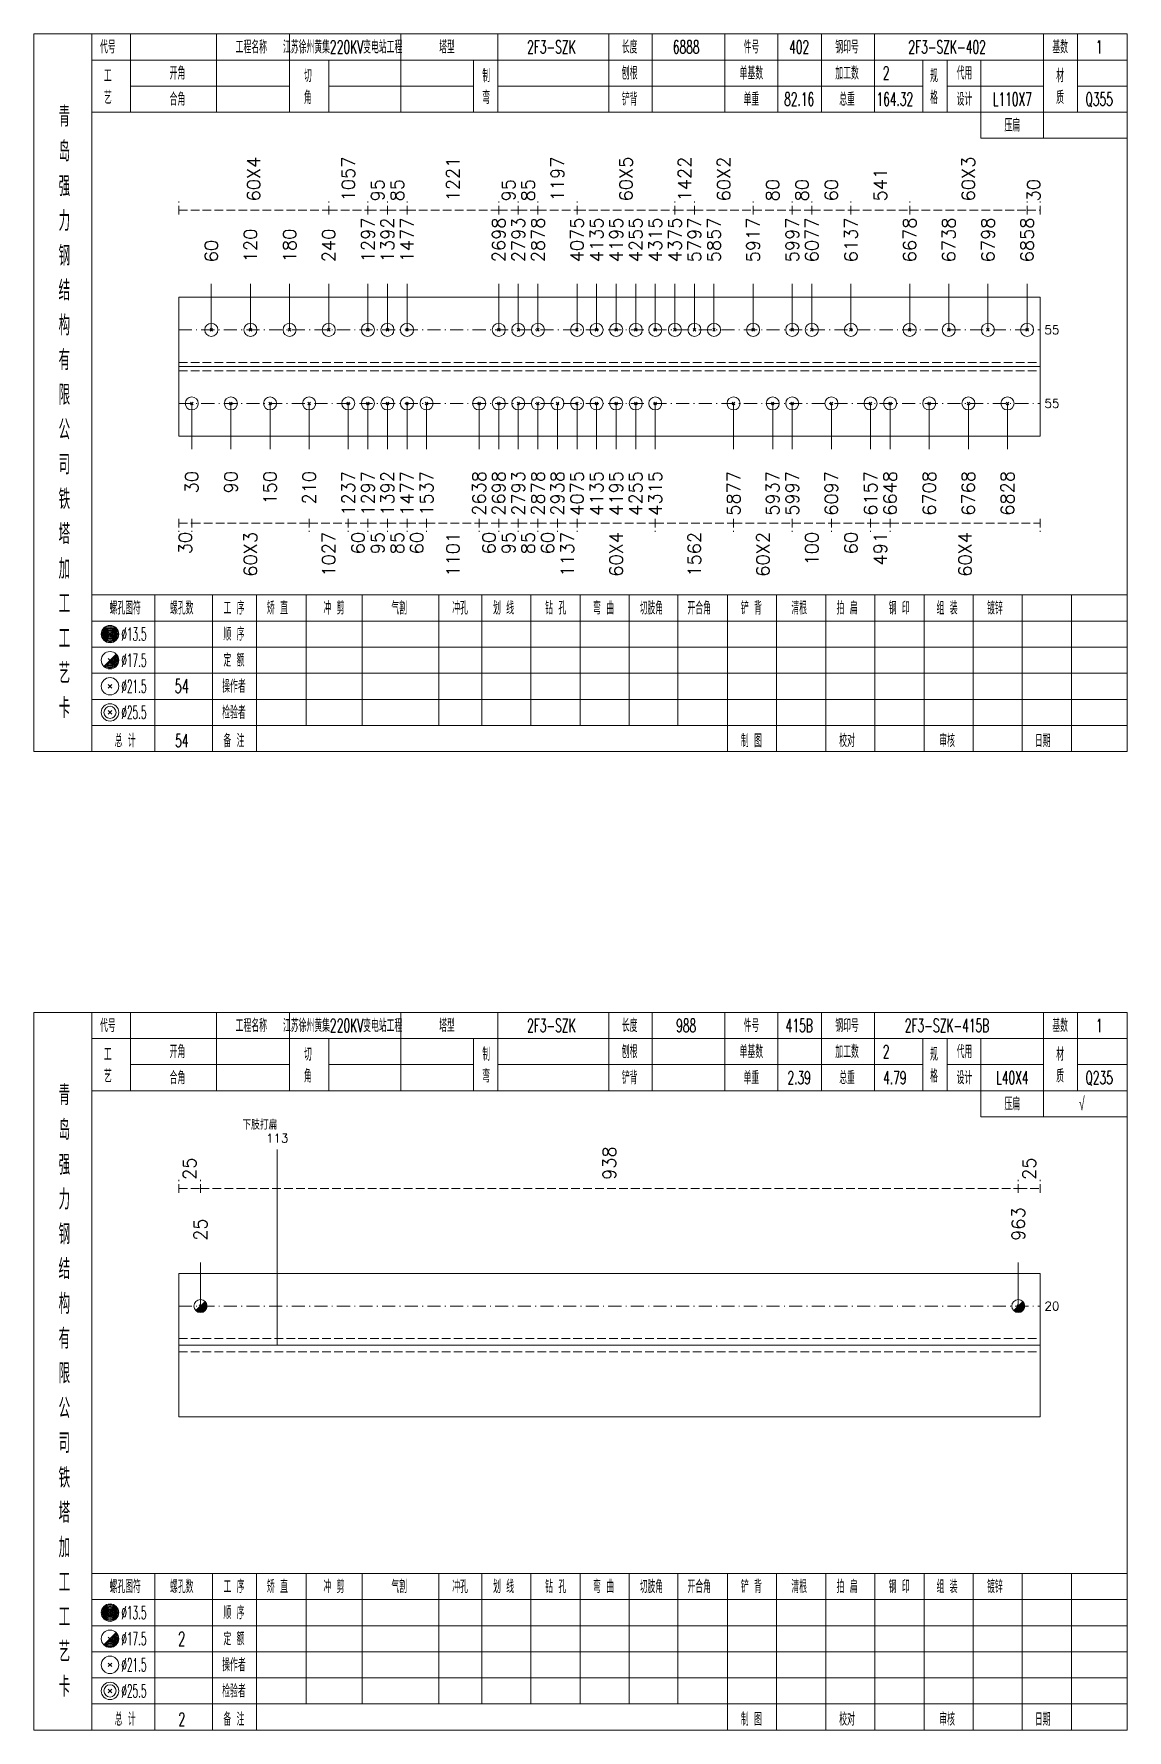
# Model space of a CAD drawing. Extents: x 0 to 4623, y -1159 to 4890.
# Drawn here: x 4048.2 to 4299.6, y 2925 to 3315 of the extents above; entities that cross this region are included whole.
import ezdxf
from ezdxf.enums import TextEntityAlignment as Align

# ---------------------------------------------------------------- set-up
doc = ezdxf.new("R2010")
doc.units = 0
doc.header["$MEASUREMENT"] = 0
doc.linetypes.add('一点画线', pattern=[5.2, 3, -1, 0.2, -1])
doc.linetypes.add('虚线', pattern=[2.75, 2, -0.75])
doc.layers.get('0').update_dxf_attribs({"linetype": 'CONTINUOUS', "lineweight": 25})
for name, color, linetype, lineweight in [('1', 7, 'CONTINUOUS', 25), ('2', 7, 'CONTINUOUS', 25), ('4', 7, 'CONTINUOUS', 25), ('5', 7, 'CONTINUOUS', 25)]:
    doc.layers.add(name, color=color, linetype=linetype, lineweight=lineweight)
doc.styles.get("Standard").update_dxf_attribs({"font": 'simplex.shx', "width": 0.7, "height": 3, "bigfont": 'gbhzfs.shx'})

# ---------------------------------------------------------------- blocks, each defined once
blk = doc.blocks.new('孔17.5')
at = {"layer": '5', "color": 7, "linetype": 'Continuous', "lineweight": 13}
for p, q in [((-0.707, -0.707), (0.707, 0.707)), ((-0.2, 0.2), (0.2, -0.2))]:
    blk.add_line(p, q, dxfattribs=at)
blk.add_circle((0, 0), 1, dxfattribs=at)
for radius in [0.9, 0.8, 0.7, 0.6, 0.5, 0.4, 0.3, 0.2, 0.1]:
    blk.add_arc((0, 0), radius, 225, 45, dxfattribs=at)
blk = doc.blocks.new('孔21.5')
at = {"layer": '5', "color": 7, "linetype": 'Continuous', "lineweight": 13}
for p, q in [((-0.2, -0.2), (0.2, 0.2)), ((-0.2, 0.2), (0.2, -0.2))]:
    blk.add_line(p, q, dxfattribs=at)
blk.add_circle((0, 0), 1, dxfattribs=at)

msp = doc.modelspace()

# ---------------------------------------------------------------- linework, layer by layer
at = {"color": 8, "linetype": '虚线', "lineweight": 9}
for p, q in [((4081.5, 3273.5), (4081.5, 3276.5)), ((4116, 3273.5), (4116, 3276.5)), ((4116, 3273.5), (4116, 3276.5)), ((4125, 3273.5), (4125, 3276.5)), ((4125, 3273.5), (4125, 3276.5)), ((4129.5, 3273.5), (4129.5, 3276.5)), ((4129.5, 3273.5), (4129.5, 3276.5)), ((4134, 3273.5), (4134, 3276.5)), ((4134, 3273.5), (4134, 3276.5)), ((4155.1, 3273.5), (4155.1, 3276.5)), ((4155.1, 3273.5), (4155.1, 3276.5)), ((4159.6, 3273.5), (4159.6, 3276.5)), ((4159.6, 3273.5), (4159.6, 3276.5)), ((4164.1, 3273.5), (4164.1, 3276.5)), ((4164.1, 3273.5), (4164.1, 3276.5)), ((4173.1, 3273.5), (4173.1, 3276.5)), ((4173.1, 3273.5), (4173.1, 3276.5)), ((4195.6, 3273.5), (4195.6, 3276.5)), ((4195.6, 3273.5), (4195.6, 3276.5)), ((4200.1, 3273.5), (4200.1, 3276.5)), ((4200.1, 3273.5), (4200.1, 3276.5)), ((4213.6, 3273.5), (4213.6, 3276.5)), ((4213.6, 3273.5), (4213.6, 3276.5)), ((4222.6, 3273.5), (4222.6, 3276.5)), ((4222.6, 3273.5), (4222.6, 3276.5)), ((4227.1, 3273.5), (4227.1, 3276.5)), ((4227.1, 3273.5), (4227.1, 3276.5)), ((4236.1, 3273.5), (4236.1, 3276.5)), ((4236.1, 3273.5), (4236.1, 3276.5)), ((4249.6, 3273.5), (4249.6, 3276.5)), ((4249.6, 3273.5), (4249.6, 3276.5)), ((4276.6, 3273.5), (4276.6, 3276.5)), ((4276.6, 3273.5), (4276.6, 3276.5)), ((4279.6, 3273.5), (4279.6, 3276.5)), ((4081.5, 3274.5), (4116, 3274.5)), ((4116, 3274.5), (4125, 3274.5)), ((4125, 3274.5), (4129.5, 3274.5)), ((4129.5, 3274.5), (4134, 3274.5)), ((4134, 3274.5), (4155.1, 3274.5)), ((4155.1, 3274.5), (4159.6, 3274.5)), ((4159.6, 3274.5), (4164.1, 3274.5)), ((4164.1, 3274.5), (4173.1, 3274.5)), ((4173.1, 3274.5), (4195.6, 3274.5)), ((4195.6, 3274.5), (4200.1, 3274.5)), ((4200.1, 3274.5), (4213.6, 3274.5)), ((4213.6, 3274.5), (4222.6, 3274.5)), ((4222.6, 3274.5), (4227.1, 3274.5)), ((4227.1, 3274.5), (4236.1, 3274.5)), ((4236.1, 3274.5), (4249.6, 3274.5)), ((4249.6, 3274.5), (4276.6, 3274.5)), ((4276.6, 3274.5), (4279.6, 3274.5)), ((4081.5, 3203.5), (4081.5, 3200.5)), ((4081.5, 3202.5), (4084.5, 3202.5)), ((4084.5, 3203.5), (4084.5, 3200.5)), ((4084.5, 3203.5), (4084.5, 3200.5)), ((4084.5, 3202.5), (4111.5, 3202.5)), ((4111.5, 3203.5), (4111.5, 3200.5)), ((4111.5, 3203.5), (4111.5, 3200.5)), ((4111.5, 3202.5), (4120.5, 3202.5)), ((4120.5, 3203.5), (4120.5, 3200.5)), ((4120.5, 3203.5), (4120.5, 3200.5)), ((4120.5, 3202.5), (4125, 3202.5)), ((4125, 3203.5), (4125, 3200.5)), ((4125, 3203.5), (4125, 3200.5)), ((4125, 3202.5), (4129.5, 3202.5)), ((4129.5, 3203.5), (4129.5, 3200.5)), ((4129.5, 3203.5), (4129.5, 3200.5)), ((4129.5, 3202.5), (4134, 3202.5)), ((4134, 3203.5), (4134, 3200.5)), ((4134, 3203.5), (4134, 3200.5)), ((4134, 3202.5), (4138.5, 3202.5)), ((4138.5, 3203.5), (4138.5, 3200.5)), ((4138.5, 3203.5), (4138.5, 3200.5)), ((4138.5, 3202.5), (4150.6, 3202.5)), ((4150.6, 3203.5), (4150.6, 3200.5)), ((4150.6, 3203.5), (4150.6, 3200.5)), ((4150.6, 3202.5), (4155.1, 3202.5)), ((4155.1, 3203.5), (4155.1, 3200.5)), ((4155.1, 3203.5), (4155.1, 3200.5)), ((4155.1, 3202.5), (4159.6, 3202.5)), ((4159.6, 3203.5), (4159.6, 3200.5)), ((4159.6, 3203.5), (4159.6, 3200.5)), ((4159.6, 3202.5), (4164.1, 3202.5)), ((4164.1, 3203.5), (4164.1, 3200.5)), ((4164.1, 3203.5), (4164.1, 3200.5)), ((4164.1, 3202.5), (4168.6, 3202.5)), ((4168.6, 3203.5), (4168.6, 3200.5)), ((4168.6, 3203.5), (4168.6, 3200.5)), ((4168.6, 3202.5), (4173.1, 3202.5)), ((4173.1, 3203.5), (4173.1, 3200.5)), ((4173.1, 3203.5), (4173.1, 3200.5)), ((4173.1, 3202.5), (4191.1, 3202.5)), ((4191.1, 3203.5), (4191.1, 3200.5)), ((4191.1, 3203.5), (4191.1, 3200.5)), ((4191.1, 3202.5), (4209.1, 3202.5)), ((4209.1, 3203.5), (4209.1, 3200.5)), ((4209.1, 3203.5), (4209.1, 3200.5)), ((4209.1, 3202.5), (4222.6, 3202.5)), ((4222.6, 3203.5), (4222.6, 3200.5)), ((4222.6, 3203.5), (4222.6, 3200.5)), ((4222.6, 3202.5), (4231.6, 3202.5)), ((4231.6, 3203.5), (4231.6, 3200.5)), ((4231.6, 3203.5), (4231.6, 3200.5)), ((4231.6, 3202.5), (4240.6, 3202.5)), ((4240.6, 3203.5), (4240.6, 3200.5)), ((4240.6, 3203.5), (4240.6, 3200.5)), ((4240.6, 3202.5), (4245.1, 3202.5)), ((4245.1, 3203.5), (4245.1, 3200.5)), ((4245.1, 3203.5), (4245.1, 3200.5)), ((4245.1, 3202.5), (4279.6, 3202.5)), ((4279.6, 3203.5), (4279.6, 3200.5)), ((4081.5, 3048.5), (4081.5, 3051.5)), ((4086.513, 3048.5), (4086.513, 3051.5)), ((4086.513, 3048.5), (4086.513, 3051.5)), ((4274.587, 3048.5), (4274.587, 3051.5)), ((4274.587, 3048.5), (4274.587, 3051.5)), ((4279.6, 3048.5), (4279.6, 3051.5)), ((4081.5, 3049.5), (4086.513, 3049.5)), ((4086.513, 3049.5), (4274.587, 3049.5)), ((4274.587, 3049.5), (4279.6, 3049.5))]:
    msp.add_line(p, q, dxfattribs=at)
at = {"color": 7, "linetype": 'Continuous', "lineweight": 13}
for p, q in [((4089, 3246.955), (4089, 3257.5)), ((4098, 3246.955), (4098, 3257.5)), ((4107, 3246.955), (4107, 3257.5)), ((4116, 3246.955), (4116, 3257.5)), ((4125, 3246.955), (4125, 3257.5)), ((4129.5, 3246.955), (4129.5, 3257.5)), ((4134, 3246.955), (4134, 3257.5)), ((4155.1, 3246.955), (4155.1, 3257.5)), ((4159.6, 3246.955), (4159.6, 3257.5)), ((4164.1, 3246.955), (4164.1, 3257.5)), ((4173.1, 3246.955), (4173.1, 3257.5)), ((4177.6, 3246.955), (4177.6, 3257.5)), ((4182.1, 3246.955), (4182.1, 3257.5)), ((4186.6, 3246.955), (4186.6, 3257.5)), ((4191.1, 3246.955), (4191.1, 3257.5)), ((4195.6, 3246.955), (4195.6, 3257.5)), ((4200.1, 3246.955), (4200.1, 3257.5)), ((4204.6, 3246.955), (4204.6, 3257.5)), ((4213.6, 3246.955), (4213.6, 3257.5)), ((4222.6, 3246.955), (4222.6, 3257.5)), ((4227.1, 3246.955), (4227.1, 3257.5)), ((4236.1, 3246.955), (4236.1, 3257.5)), ((4249.6, 3246.955), (4249.6, 3257.5)), ((4258.6, 3246.955), (4258.6, 3257.5)), ((4267.6, 3246.955), (4267.6, 3257.5)), ((4276.6, 3246.955), (4276.6, 3257.5)), ((4084.5, 3230.045), (4084.5, 3219.5)), ((4093.5, 3230.045), (4093.5, 3219.5)), ((4102.5, 3230.045), (4102.5, 3219.5)), ((4111.5, 3230.045), (4111.5, 3219.5)), ((4120.5, 3230.045), (4120.5, 3219.5)), ((4125, 3230.045), (4125, 3219.5)), ((4129.5, 3230.045), (4129.5, 3219.5)), ((4134, 3230.045), (4134, 3219.5)), ((4138.5, 3230.045), (4138.5, 3219.5)), ((4150.6, 3230.045), (4150.6, 3219.5)), ((4155.1, 3230.045), (4155.1, 3219.5)), ((4159.6, 3230.045), (4159.6, 3219.5)), ((4164.1, 3230.045), (4164.1, 3219.5)), ((4168.6, 3230.045), (4168.6, 3219.5)), ((4173.1, 3230.045), (4173.1, 3219.5)), ((4177.6, 3230.045), (4177.6, 3219.5)), ((4182.1, 3230.045), (4182.1, 3219.5)), ((4186.6, 3230.045), (4186.6, 3219.5)), ((4191.1, 3230.045), (4191.1, 3219.5)), ((4209.1, 3230.045), (4209.1, 3219.5)), ((4218.1, 3230.045), (4218.1, 3219.5)), ((4222.6, 3230.045), (4222.6, 3219.5)), ((4231.6, 3230.045), (4231.6, 3219.5)), ((4240.6, 3230.045), (4240.6, 3219.5)), ((4245.1, 3230.045), (4245.1, 3219.5)), ((4254.1, 3230.045), (4254.1, 3219.5)), ((4263.1, 3230.045), (4263.1, 3219.5)), ((4272.1, 3230.045), (4272.1, 3219.5)), ((4086.513, 3022.5), (4086.513, 3032.5)), ((4274.587, 3022.5), (4274.587, 3032.5))]:
    msp.add_line(p, q, dxfattribs=at)
at = {"color": 7, "linetype": 'Continuous', "lineweight": 18}
for p, q in [((4081.5, 3254.455), (4081.5, 3222.545)), ((4081.5, 3254.455), (4279.6, 3254.455)), ((4279.6, 3254.455), (4279.6, 3222.545)), ((4081.5, 3238.5), (4279.6, 3238.5)), ((4081.5, 3030), (4081.5, 2997)), ((4081.5, 3030), (4279.6, 3030)), ((4279.6, 3030), (4279.6, 2997)), ((4081.5, 3013.5), (4279.6, 3013.5))]:
    msp.add_line(p, q, dxfattribs=at)
at = {"color": 3, "linetype": '一点画线', "lineweight": 13}
for p, q in [((4081.5, 3246.955), (4279.6, 3246.955)), ((4081.5, 3230.045), (4279.6, 3230.045)), ((4081.5, 3022.5), (4279.6, 3022.5))]:
    msp.add_line(p, q, dxfattribs=at)
at = {"color": 1, "linetype": '虚线', "lineweight": 18}
for p, q in [((4081.5, 3239.455), (4279.6, 3239.455)), ((4081.5, 3237.545), (4279.6, 3237.545)), ((4081.5, 3015), (4279.6, 3015)), ((4081.5, 3012), (4279.6, 3012))]:
    msp.add_line(p, q, dxfattribs=at)
at = {"layer": '1', "color": 7, "linetype": 'Continuous', "lineweight": 18}
for p, q in [((4081.5, 3222.545), (4279.6, 3222.545)), ((4081.5, 2997), (4279.6, 2997))]:
    msp.add_line(p, q, dxfattribs=at)
at = {"layer": '2', "color": 7, "linetype": 'Continuous', "lineweight": 13}
msp.add_line((4104.157, 3013.5), (4104.157, 3058.5), dxfattribs=at)
at = {"layer": '4', "color": 1, "linetype": 'Continuous', "lineweight": 18}
for p, q in [((4061.5, 3150), (4061.5, 3315)), ((4070.4, 3297), (4070.4, 3315)), ((4090.2, 3297), (4090.2, 3315)), ((4107, 3297), (4107, 3315)), ((4132.6, 3297), (4132.6, 3315)), ((4154.9, 3297), (4154.9, 3315)), ((4180.4, 3297), (4180.4, 3315)), ((4190.4, 3297), (4190.4, 3315)), ((4207.1, 3297), (4207.1, 3315)), ((4219.3, 3297), (4219.3, 3315)), ((4229.3, 3297), (4229.3, 3315)), ((4241.5, 3297), (4241.5, 3315)), ((4280.4, 3291), (4280.4, 3315)), ((4288.2, 3297), (4288.2, 3315)), ((4061.5, 3309), (4299.6, 3309)), ((4116, 3297), (4116, 3309)), ((4149.3, 3297), (4149.3, 3309)), ((4252.6, 3297), (4252.6, 3309)), ((4258.2, 3297), (4258.2, 3309)), ((4266, 3291), (4266, 3309)), ((4070.4, 3303), (4107, 3303)), ((4116, 3303), (4149.3, 3303)), ((4154.9, 3303), (4252.6, 3303)), ((4258.2, 3303), (4280.4, 3303)), ((4288.2, 3303), (4299.6, 3303)), ((4061.5, 3297), (4299.6, 3297)), ((4266, 3291), (4299.6, 3291)), ((4061.5, 3186), (4299.6, 3186)), ((4076, 3150), (4076, 3186)), ((4089.3, 3150), (4089.3, 3186)), ((4099.4, 3150), (4099.4, 3186)), ((4110.8, 3156), (4110.8, 3186)), ((4123.7, 3156), (4123.7, 3186)), ((4141.3, 3156), (4141.3, 3186)), ((4151.2, 3156), (4151.2, 3186)), ((4162.5, 3156), (4162.5, 3186)), ((4173.8, 3156), (4173.8, 3186)), ((4185.1, 3156), (4185.1, 3186)), ((4196.3, 3156), (4196.3, 3186)), ((4207.7, 3156), (4207.7, 3186)), ((4219, 3156), (4219, 3186)), ((4230.3, 3156), (4230.3, 3186)), ((4241.6, 3156), (4241.6, 3186)), ((4252.9, 3156), (4252.9, 3186)), ((4264.2, 3156), (4264.2, 3186)), ((4275.5, 3156), (4275.5, 3186)), ((4286.8, 3156), (4286.8, 3186)), ((4061.5, 3180), (4299.6, 3180)), ((4061.5, 3174), (4299.6, 3174)), ((4061.5, 3168), (4299.6, 3168)), ((4061.5, 3162), (4299.6, 3162)), ((4061.5, 3156), (4299.6, 3156)), ((4207.7, 3150), (4207.7, 3156)), ((4219, 3150), (4219, 3156)), ((4230.3, 3150), (4230.3, 3156)), ((4241.6, 3150), (4241.6, 3156)), ((4252.9, 3150), (4252.9, 3156)), ((4264.2, 3150), (4264.2, 3156)), ((4275.5, 3150), (4275.5, 3156)), ((4286.8, 3150), (4286.8, 3156)), ((4061.5, 2925), (4061.5, 3090)), ((4070.4, 3072), (4070.4, 3090)), ((4090.2, 3072), (4090.2, 3090)), ((4107, 3072), (4107, 3090)), ((4132.6, 3072), (4132.6, 3090)), ((4154.9, 3072), (4154.9, 3090)), ((4180.4, 3072), (4180.4, 3090)), ((4190.4, 3072), (4190.4, 3090)), ((4207.1, 3072), (4207.1, 3090)), ((4219.3, 3072), (4219.3, 3090)), ((4229.3, 3072), (4229.3, 3090)), ((4241.5, 3072), (4241.5, 3090)), ((4280.4, 3066), (4280.4, 3090)), ((4288.2, 3072), (4288.2, 3090)), ((4061.5, 3084), (4299.6, 3084)), ((4116, 3072), (4116, 3084)), ((4149.3, 3072), (4149.3, 3084)), ((4252.6, 3072), (4252.6, 3084)), ((4258.2, 3072), (4258.2, 3084)), ((4266, 3066), (4266, 3084)), ((4070.4, 3078), (4107, 3078)), ((4116, 3078), (4149.3, 3078)), ((4154.9, 3078), (4252.6, 3078)), ((4258.2, 3078), (4280.4, 3078)), ((4288.2, 3078), (4299.6, 3078)), ((4061.5, 3072), (4299.6, 3072)), ((4266, 3066), (4299.6, 3066)), ((4061.5, 2961), (4299.6, 2961)), ((4076, 2925), (4076, 2961)), ((4089.3, 2925), (4089.3, 2961)), ((4099.4, 2925), (4099.4, 2961)), ((4110.8, 2931), (4110.8, 2961)), ((4123.7, 2931), (4123.7, 2961)), ((4141.3, 2931), (4141.3, 2961)), ((4151.2, 2931), (4151.2, 2961)), ((4162.5, 2931), (4162.5, 2961)), ((4173.8, 2931), (4173.8, 2961)), ((4185.1, 2931), (4185.1, 2961)), ((4196.3, 2931), (4196.3, 2961)), ((4207.7, 2931), (4207.7, 2961)), ((4219, 2931), (4219, 2961)), ((4230.3, 2931), (4230.3, 2961)), ((4241.6, 2931), (4241.6, 2961)), ((4252.9, 2931), (4252.9, 2961)), ((4264.2, 2931), (4264.2, 2961)), ((4275.5, 2931), (4275.5, 2961)), ((4286.8, 2931), (4286.8, 2961)), ((4061.5, 2955), (4299.6, 2955)), ((4061.5, 2949), (4299.6, 2949)), ((4061.5, 2943), (4299.6, 2943)), ((4061.5, 2937), (4299.6, 2937)), ((4061.5, 2931), (4299.6, 2931)), ((4207.7, 2925), (4207.7, 2931)), ((4219, 2925), (4219, 2931)), ((4230.3, 2925), (4230.3, 2931)), ((4241.6, 2925), (4241.6, 2931)), ((4252.9, 2925), (4252.9, 2931)), ((4264.2, 2925), (4264.2, 2931)), ((4275.5, 2925), (4275.5, 2931)), ((4286.8, 2925), (4286.8, 2931))]:
    msp.add_line(p, q, dxfattribs=at)
at = {"layer": '4', "color": 7, "linetype": 'Continuous', "lineweight": 13}
for p, q in [((4065.5, 3176.8), (4065.9, 3177.2)), ((4065.9, 3176.8), (4065.5, 3177.2)), ((4064.286, 3169.586), (4067.114, 3172.414)), ((4065.3, 3171.4), (4066.1, 3170.6)), ((4065.3, 3164.6), (4066.1, 3165.4)), ((4065.3, 3165.4), (4066.1, 3164.6)), ((4065.3, 3158.6), (4066.1, 3159.4)), ((4065.3, 3159.4), (4066.1, 3158.6)), ((4065.5, 2951.8), (4065.9, 2952.2)), ((4065.9, 2951.8), (4065.5, 2952.2)), ((4064.286, 2944.586), (4067.114, 2947.414)), ((4065.3, 2946.4), (4066.1, 2945.6)), ((4065.3, 2939.6), (4066.1, 2940.4)), ((4065.3, 2940.4), (4066.1, 2939.6)), ((4065.3, 2933.6), (4066.1, 2934.4)), ((4065.3, 2934.4), (4066.1, 2933.6))]:
    msp.add_line(p, q, dxfattribs=at)
at = {"layer": '4', "color": 1, "linetype": 'Continuous', "lineweight": 18}
for points in [[(4048.2, 3315), (4048.2, 3150), (4299.6, 3150), (4299.6, 3315)], [(4048.2, 3090), (4048.2, 2925), (4299.6, 2925), (4299.6, 3090)]]:
    msp.add_lwpolyline(points, close=True, dxfattribs=at)
at = {"layer": '4', "color": 7, "linetype": 'Continuous', "lineweight": 13}
for centre, radius in [((4065.7, 3177), 2), ((4065.7, 3177), 1.8), ((4065.7, 3177), 1.6), ((4065.7, 3177), 1.4), ((4065.7, 3177), 1.2), ((4065.7, 3177), 1), ((4065.7, 3177), 0.8), ((4065.7, 3177), 0.6), ((4065.7, 3177), 0.4), ((4065.7, 3177), 0.2), ((4065.7, 3171), 2), ((4065.7, 3165), 2), ((4065.7, 3159), 2), ((4065.7, 3159), 1.4), ((4065.7, 2952), 2), ((4065.7, 2952), 1.8), ((4065.7, 2952), 1.6), ((4065.7, 2952), 1.4), ((4065.7, 2952), 1.2), ((4065.7, 2952), 1), ((4065.7, 2952), 0.8), ((4065.7, 2952), 0.6), ((4065.7, 2952), 0.4), ((4065.7, 2952), 0.2), ((4065.7, 2946), 2), ((4065.7, 2940), 2), ((4065.7, 2934), 2), ((4065.7, 2934), 1.4)]:
    msp.add_circle(centre, radius, dxfattribs=at)
for centre, radius in [((4065.7, 3171), 1.8), ((4065.7, 3171), 1.6), ((4065.7, 3171), 1.4), ((4065.7, 3171), 1.2), ((4065.7, 3171), 1), ((4065.7, 3171), 0.8), ((4065.7, 3171), 0.6), ((4065.7, 3171), 0.4), ((4065.7, 3171), 0.2), ((4065.7, 2946), 1.8), ((4065.7, 2946), 1.6), ((4065.7, 2946), 1.4), ((4065.7, 2946), 1.2), ((4065.7, 2946), 1), ((4065.7, 2946), 0.8), ((4065.7, 2946), 0.6), ((4065.7, 2946), 0.4), ((4065.7, 2946), 0.2)]:
    msp.add_arc(centre, radius, 225, 45, dxfattribs=at)

# ---------------------------------------------------------------- block references
at = {"color": 7, "linetype": 'Continuous', "lineweight": 13, "xscale": 1.5, "yscale": 1.5, "zscale": 1.5}
for name, p in [('孔21.5', (4089, 3246.955)), ('孔21.5', (4098, 3246.955)), ('孔21.5', (4107, 3246.955)), ('孔21.5', (4116, 3246.955)), ('孔21.5', (4125, 3246.955)), ('孔21.5', (4129.5, 3246.955)), ('孔21.5', (4134, 3246.955)), ('孔21.5', (4155.1, 3246.955)), ('孔21.5', (4159.6, 3246.955)), ('孔21.5', (4164.1, 3246.955)), ('孔21.5', (4173.1, 3246.955)), ('孔21.5', (4177.6, 3246.955)), ('孔21.5', (4182.1, 3246.955)), ('孔21.5', (4186.6, 3246.955)), ('孔21.5', (4191.1, 3246.955)), ('孔21.5', (4195.6, 3246.955)), ('孔21.5', (4200.1, 3246.955)), ('孔21.5', (4204.6, 3246.955)), ('孔21.5', (4213.6, 3246.955)), ('孔21.5', (4222.6, 3246.955)), ('孔21.5', (4227.1, 3246.955)), ('孔21.5', (4236.1, 3246.955)), ('孔21.5', (4249.6, 3246.955)), ('孔21.5', (4258.6, 3246.955)), ('孔21.5', (4267.6, 3246.955)), ('孔21.5', (4276.6, 3246.955)), ('孔17.5', (4086.513, 3022.5)), ('孔17.5', (4274.587, 3022.5))]:
    msp.add_blockref(name, p, dxfattribs=at)
at = {"layer": '1', "color": 7, "linetype": 'Continuous', "lineweight": 13, "xscale": 1.5, "yscale": 1.5, "zscale": 1.5}
for p in [(4084.5, 3230.045), (4093.5, 3230.045), (4102.5, 3230.045), (4111.5, 3230.045), (4120.5, 3230.045), (4125, 3230.045), (4129.5, 3230.045), (4134, 3230.045), (4138.5, 3230.045), (4150.6, 3230.045), (4155.1, 3230.045), (4159.6, 3230.045), (4164.1, 3230.045), (4168.6, 3230.045), (4173.1, 3230.045), (4177.6, 3230.045), (4182.1, 3230.045), (4186.6, 3230.045), (4191.1, 3230.045), (4209.1, 3230.045), (4218.1, 3230.045), (4222.6, 3230.045), (4231.6, 3230.045), (4240.6, 3230.045), (4245.1, 3230.045), (4254.1, 3230.045), (4263.1, 3230.045), (4272.1, 3230.045)]:
    msp.add_blockref('孔21.5', p, dxfattribs=at)

# ---------------------------------------------------------------- texts
at = {"color": 8, "linetype": 'Continuous', "lineweight": 9}
for s, p in [('60X4', (4098.75, 3276.5)), ('1057', (4120.5, 3276.5)), ('1221', (4144.55, 3276.5)), ('1197', (4168.6, 3276.5)), ('60X5', (4184.35, 3276.5)), ('1422', (4197.85, 3276.5)), ('60X2', (4206.85, 3276.5)), ('60X3', (4263.1, 3276.5)), ('95', (4127.25, 3276.5)), ('85', (4131.75, 3276.5)), ('95', (4157.35, 3276.5)), ('85', (4161.85, 3276.5)), ('80', (4218.1, 3276.5)), ('80', (4224.85, 3276.5)), ('60', (4231.6, 3276.5)), ('541', (4242.85, 3276.5)), ('30', (4278.1, 3276.5)), ('938', (4180.55, 3051.5)), ('25', (4084.006, 3051.5)), ('25', (4277.094, 3051.5))]:
    msp.add_text(s, height=3, rotation=90, dxfattribs=at).set_placement(p, align=Align.MIDDLE_LEFT)
at = {"color": 7, "linetype": 'Continuous', "lineweight": 13}
for s, p in [('1297', (4125, 3262.5)), ('1392', (4129.5, 3262.5)), ('1477', (4134, 3262.5)), ('2698', (4155.1, 3262.5)), ('2793', (4159.6, 3262.5)), ('2878', (4164.1, 3262.5)), ('4075', (4173.1, 3262.5)), ('4135', (4177.6, 3262.5)), ('4195', (4182.1, 3262.5)), ('4255', (4186.6, 3262.5)), ('4315', (4191.1, 3262.5)), ('4375', (4195.6, 3262.5)), ('5797', (4200.1, 3262.5)), ('5857', (4204.6, 3262.5)), ('5917', (4213.6, 3262.5)), ('5997', (4222.6, 3262.5)), ('6077', (4227.1, 3262.5)), ('6137', (4236.1, 3262.5)), ('6678', (4249.6, 3262.5)), ('6738', (4258.6, 3262.5)), ('6798', (4267.6, 3262.5)), ('6858', (4276.6, 3262.5)), ('120', (4098, 3262.5)), ('180', (4107, 3262.5)), ('240', (4116, 3262.5)), ('60', (4089, 3262.5)), ('25', (4086.513, 3037.5)), ('963', (4274.587, 3037.5))]:
    msp.add_text(s, height=3, rotation=90, dxfattribs=at).set_placement(p, align=Align.MIDDLE_LEFT)
for s, p in [('55', (4280.6, 3246.955)), ('55', (4280.6, 3230.045)), ('20', (4280.6, 3022.5))]:
    msp.add_text(s, height=2, dxfattribs=at).set_placement(p, align=Align.MIDDLE_LEFT)
at = {"color": 8, "linetype": 'Continuous', "lineweight": 9}
for s, p in [('30', (4083, 3200.5)), ('60X3', (4098, 3200.5)), ('1027', (4116, 3200.5)), ('60', (4122.75, 3200.5)), ('95', (4127.25, 3200.5)), ('85', (4131.75, 3200.5)), ('60', (4136.25, 3200.5)), ('1101', (4144.55, 3200.5)), ('60', (4152.85, 3200.5)), ('95', (4157.35, 3200.5)), ('85', (4161.85, 3200.5)), ('60', (4166.35, 3200.5)), ('1137', (4170.85, 3200.5)), ('60X4', (4182.1, 3200.5)), ('1562', (4200.1, 3200.5)), ('60X2', (4215.85, 3200.5)), ('100', (4227.1, 3200.5)), ('60', (4236.1, 3200.5)), ('491', (4242.85, 3200.5)), ('60X4', (4262.35, 3200.5))]:
    msp.add_text(s, height=3, rotation=90, dxfattribs=at).set_placement(p, align=Align.MIDDLE_RIGHT)
at = {"layer": '1', "color": 7, "linetype": 'Continuous', "lineweight": 13}
for s, p in [('30', (4084.5, 3214.5)), ('90', (4093.5, 3214.5)), ('150', (4102.5, 3214.5)), ('210', (4111.5, 3214.5)), ('1237', (4120.5, 3214.5)), ('1297', (4125, 3214.5)), ('1392', (4129.5, 3214.5)), ('1477', (4134, 3214.5)), ('1537', (4138.5, 3214.5)), ('2638', (4150.6, 3214.5)), ('2698', (4155.1, 3214.5)), ('2793', (4159.6, 3214.5)), ('2878', (4164.1, 3214.5)), ('2938', (4168.6, 3214.5)), ('4075', (4173.1, 3214.5)), ('4135', (4177.6, 3214.5)), ('4195', (4182.1, 3214.5)), ('4255', (4186.6, 3214.5)), ('4315', (4191.1, 3214.5)), ('5877', (4209.1, 3214.5)), ('5937', (4218.1, 3214.5)), ('5997', (4222.6, 3214.5)), ('6097', (4231.6, 3214.5)), ('6157', (4240.6, 3214.5)), ('6648', (4245.1, 3214.5)), ('6708', (4254.1, 3214.5)), ('6768', (4263.1, 3214.5)), ('6828', (4272.1, 3214.5))]:
    msp.add_text(s, height=3, rotation=90, dxfattribs=at).set_placement(p, align=Align.MIDDLE_RIGHT)
at = {"layer": '2', "color": 7, "linetype": 'Continuous', "lineweight": 13}
for s, p in [('下肢打扁', (4100.157, 3062.5)), ('113', (4104.157, 3059.5))]:
    msp.add_text(s, height=2, dxfattribs=at).set_placement(p, align=Align.BOTTOM_CENTER)
at = {"layer": '4', "color": 1, "linetype": 'Continuous', "lineweight": 13}
for s, height, width, p in [('代号', 3, 0.6, (4065.2, 3312)), ('工程名称', 3, 0.6, (4098.2, 3312)), ('江苏徐州黄集220KV变电站工程', 3, 0.6, (4119.2, 3312)), ('塔型', 3, 0.6, (4143.2, 3312)), ('2F3-SZK', 3, 0.6, (4167.2, 3312)), ('长度', 3, 0.6, (4185.2, 3312)), ('6888', 3, 0.6, (4198.2, 3312)), ('件号', 3, 0.6, (4213.2, 3312)), ('402', 3, 0.6, (4224.2, 3312)), ('钢印号', 3, 0.6, (4235.2, 3312)), ('2F3-SZK-402', 3, 0.6, (4258.2, 3312)), ('基数', 3, 0.6, (4284.2, 3312)), ('1', 3, 0.6, (4293.2, 3312)), ('开角', 3, 0.6, (4081.2, 3306)), ('刨根', 3, 0.6, (4185.2, 3306)), ('单基数', 3, 0.6, (4213.2, 3306)), ('加工数', 3, 0.6, (4235.2, 3306)), ('2', 3, 0.6, (4244.2, 3306)), ('代用', 3, 0.6, (4262.2, 3306)), ('材', 3, 0.6, (4284.2, 3305.4)), ('工', 3, 0.6, (4065.2, 3305.4)), ('切', 3, 0.6, (4111.2, 3305.4)), ('制', 3, 0.6, (4152.2, 3305.4)), ('规', 3, 0.6, (4255.2, 3305.4)), ('艺', 3, 0.6, (4065.2, 3300.4)), ('合角', 3, 0.6, (4081.2, 3300)), ('角', 3, 0.6, (4111.2, 3300.4)), ('弯', 3, 0.6, (4152.2, 3300.4)), ('铲背', 3, 0.6, (4185.2, 3300)), ('单重', 3, 0.6, (4213.2, 3300)), ('82.16', 3, 0.6, (4224.2, 3300)), ('总重', 3, 0.6, (4235.2, 3300)), ('164.32', 3, 0.6, (4246.2, 3300)), ('格', 3, 0.6, (4255.2, 3300.4)), ('设计', 3, 0.6, (4262.2, 3300)), ('L110X7', 3, 0.6, (4273.2, 3300)), ('质', 3, 0.6, (4284.2, 3300.4)), ('Q355', 3, 0.6, (4293.2, 3300)), ('青', 4.6, 0.8, (4055.2, 3296)), ('压扁', 3, 0.6, (4273.2, 3294)), ('岛', 4.6, 0.8, (4055.2, 3288)), ('强', 4.6, 0.8, (4055.2, 3280)), ('力', 4.6, 0.8, (4055.2, 3272)), ('钢', 4.6, 0.8, (4055.2, 3264)), ('结', 4.6, 0.8, (4055.2, 3256)), ('构', 4.6, 0.8, (4055.2, 3248)), ('有', 4.6, 0.8, (4055.2, 3240)), ('限', 4.6, 0.8, (4055.2, 3232)), ('公', 4.6, 0.8, (4055.2, 3224)), ('司', 4.6, 0.8, (4055.2, 3216)), ('铁', 4.6, 0.8, (4055.2, 3208)), ('塔', 4.6, 0.8, (4055.2, 3200)), ('加', 4.6, 0.8, (4055.2, 3192)), ('工', 4.6, 0.8, (4055.2, 3184)), ('螺孔图符', 3, 0.6, (4069.2, 3183)), ('螺孔数', 3, 0.6, (4082.2, 3183)), ('工 序', 3, 0.6, (4094.2, 3183)), ('矫 直', 3, 0.6, (4104.2, 3183)), ('冲 剪', 3, 0.6, (4117.2, 3183)), ('气割', 3, 0.6, (4132.2, 3183)), ('冲孔', 3, 0.6, (4146.2, 3183)), ('划 线', 3, 0.6, (4156.2, 3183)), ('钻 孔', 3, 0.6, (4168.2, 3183)), ('弯 曲', 3, 0.6, (4179.2, 3183)), ('切肢角', 3, 0.6, (4190.2, 3183)), ('开合角', 3, 0.6, (4201.2, 3183)), ('铲 背', 3, 0.6, (4213.2, 3183)), ('清根', 3, 0.6, (4224.2, 3183)), ('拍 扁', 3, 0.6, (4235.2, 3183)), ('钢 印', 3, 0.6, (4247.2, 3183)), ('组 装', 3, 0.6, (4258.2, 3183)), ('镀锌', 3, 0.6, (4269.2, 3183)), ('%%C13.5', 3, 0.5, (4071.2, 3177)), ('顺 序', 3, 0.6, (4094.2, 3177)), ('工', 4.6, 0.8, (4055.2, 3176)), ('艺', 4.6, 0.8, (4055.2, 3168)), ('%%C17.5', 3, 0.5, (4071.2, 3171)), ('定 额', 3, 0.6, (4094.2, 3171)), ('操作者', 3, 0.6, (4094.2, 3165)), ('%%C21.5', 3, 0.5, (4071.2, 3165)), ('54', 3.2, 0.6, (4082.2, 3165)), ('卡', 4.6, 0.8, (4055.2, 3160)), ('%%C25.5', 3, 0.5, (4071.2, 3159)), ('检验者', 3, 0.6, (4094.2, 3159)), ('总 计', 3, 0.6, (4069.2, 3152.5)), ('54', 3, 0.6, (4082.2, 3152.5)), ('备 注', 3, 0.6, (4094.2, 3152.5)), ('制 图', 3, 0.6, (4213.2, 3152.5)), ('校对', 3, 0.6, (4235.2, 3152.5)), ('审核', 3, 0.6, (4258.2, 3152.5)), ('日期', 3, 0.6, (4280.2, 3152.5)), ('工程名称', 3, 0.6, (4098.2, 3087)), ('江苏徐州黄集220KV变电站工程', 3, 0.6, (4119.2, 3087)), ('塔型', 3, 0.6, (4143.2, 3087)), ('长度', 3, 0.6, (4185.2, 3087)), ('钢印号', 3, 0.6, (4235.2, 3087)), ('基数', 3, 0.6, (4284.2, 3087)), ('代号', 3, 0.6, (4065.2, 3087)), ('2F3-SZK', 3, 0.6, (4167.2, 3087)), ('988', 3, 0.6, (4198.2, 3087)), ('件号', 3, 0.6, (4213.2, 3087)), ('415B', 3, 0.6, (4224.2, 3087)), ('2F3-SZK-415B', 3, 0.6, (4258.2, 3087)), ('1', 3, 0.6, (4293.2, 3087)), ('工', 3, 0.6, (4065.2, 3080.4)), ('开角', 3, 0.6, (4081.2, 3081)), ('切', 3, 0.6, (4111.2, 3080.4)), ('制', 3, 0.6, (4152.2, 3080.4)), ('刨根', 3, 0.6, (4185.2, 3081)), ('单基数', 3, 0.6, (4213.2, 3081)), ('加工数', 3, 0.6, (4235.2, 3081)), ('2', 3, 0.6, (4244.2, 3081)), ('规', 3, 0.6, (4255.2, 3080.4)), ('代用', 3, 0.6, (4262.2, 3081)), ('材', 3, 0.6, (4284.2, 3080.4)), ('艺', 3, 0.6, (4065.2, 3075.4)), ('角', 3, 0.6, (4111.2, 3075.4)), ('弯', 3, 0.6, (4152.2, 3075.4)), ('格', 3, 0.6, (4255.2, 3075.4)), ('质', 3, 0.6, (4284.2, 3075.4)), ('青', 4.6, 0.8, (4055.2, 3071)), ('合角', 3, 0.6, (4081.2, 3075)), ('铲背', 3, 0.6, (4185.2, 3075)), ('单重', 3, 0.6, (4213.2, 3075)), ('2.39', 3, 0.6, (4224.2, 3075)), ('总重', 3, 0.6, (4235.2, 3075)), ('4.79', 3, 0.6, (4246.2, 3075)), ('设计', 3, 0.6, (4262.2, 3075)), ('L40X4', 3, 0.6, (4273.2, 3075)), ('Q235', 3, 0.6, (4293.2, 3075)), ('压扁', 3, 0.6, (4273.2, 3069)), ('√', 3, 0.6, (4289.2, 3069)), ('岛', 4.6, 0.8, (4055.2, 3063)), ('强', 4.6, 0.8, (4055.2, 3055)), ('力', 4.6, 0.8, (4055.2, 3047)), ('钢', 4.6, 0.8, (4055.2, 3039)), ('结', 4.6, 0.8, (4055.2, 3031)), ('构', 4.6, 0.8, (4055.2, 3023)), ('有', 4.6, 0.8, (4055.2, 3015)), ('限', 4.6, 0.8, (4055.2, 3007)), ('公', 4.6, 0.8, (4055.2, 2999)), ('司', 4.6, 0.8, (4055.2, 2991)), ('铁', 4.6, 0.8, (4055.2, 2983)), ('塔', 4.6, 0.8, (4055.2, 2975)), ('加', 4.6, 0.8, (4055.2, 2967)), ('工', 4.6, 0.8, (4055.2, 2959)), ('螺孔图符', 3, 0.6, (4069.2, 2958)), ('螺孔数', 3, 0.6, (4082.2, 2958)), ('工 序', 3, 0.6, (4094.2, 2958)), ('矫 直', 3, 0.6, (4104.2, 2958)), ('冲 剪', 3, 0.6, (4117.2, 2958)), ('气割', 3, 0.6, (4132.2, 2958)), ('冲孔', 3, 0.6, (4146.2, 2958)), ('划 线', 3, 0.6, (4156.2, 2958)), ('钻 孔', 3, 0.6, (4168.2, 2958)), ('弯 曲', 3, 0.6, (4179.2, 2958)), ('切肢角', 3, 0.6, (4190.2, 2958)), ('开合角', 3, 0.6, (4201.2, 2958)), ('铲 背', 3, 0.6, (4213.2, 2958)), ('清根', 3, 0.6, (4224.2, 2958)), ('拍 扁', 3, 0.6, (4235.2, 2958)), ('钢 印', 3, 0.6, (4247.2, 2958)), ('组 装', 3, 0.6, (4258.2, 2958)), ('镀锌', 3, 0.6, (4269.2, 2958)), ('工', 4.6, 0.8, (4055.2, 2951)), ('%%C13.5', 3, 0.5, (4071.2, 2952)), ('顺 序', 3, 0.6, (4094.2, 2952)), ('艺', 4.6, 0.8, (4055.2, 2943)), ('%%C17.5', 3, 0.5, (4071.2, 2946)), ('2', 3.2, 0.6, (4082.2, 2946)), ('定 额', 3, 0.6, (4094.2, 2946)), ('%%C21.5', 3, 0.5, (4071.2, 2940)), ('操作者', 3, 0.6, (4094.2, 2940)), ('卡', 4.6, 0.8, (4055.2, 2935)), ('%%C25.5', 3, 0.5, (4071.2, 2934)), ('检验者', 3, 0.6, (4094.2, 2934)), ('总 计', 3, 0.6, (4069.2, 2927.5)), ('2', 3, 0.6, (4082.2, 2927.5)), ('备 注', 3, 0.6, (4094.2, 2927.5)), ('制 图', 3, 0.6, (4213.2, 2927.5)), ('校对', 3, 0.6, (4235.2, 2927.5)), ('审核', 3, 0.6, (4258.2, 2927.5)), ('日期', 3, 0.6, (4280.2, 2927.5))]:
    msp.add_text(s, height=height, dxfattribs=dict(at, width=width)).set_placement(p, align=Align.MIDDLE_CENTER)

doc.saveas('drawing.dxf')
